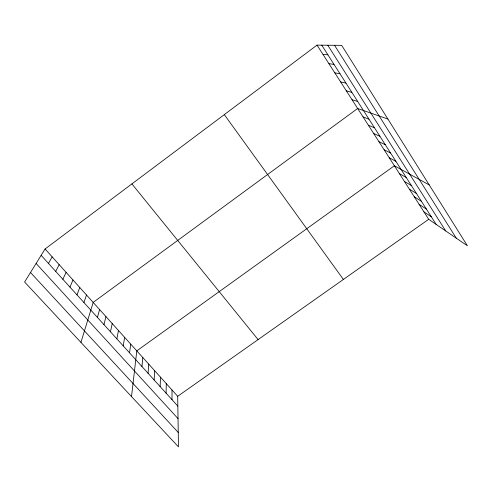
<?xml version="1.0" encoding="UTF-8"?>
<svg xmlns="http://www.w3.org/2000/svg" width="492" height="492" viewBox="0 0 492 492"><rect width="100%" height="100%" fill="white"/><g stroke="black" fill="none" stroke-linecap="round" stroke-linejoin="round"><path stroke-width="0.74" d="M172.003 399.682L172.009 389.978M166.105 393.176L166.271 383.606M160.152 386.614L160.484 377.173M154.144 379.984L154.642 370.685M148.08 373.293L148.75 364.142M141.954 366.54L142.803 357.536M131.518 396.57L136.801 350.864L394.375 165.761L429.208 184.9M129.537 352.838L130.743 344.136M123.24 345.894L124.624 337.346M116.881 338.877L118.455 330.489M110.454 331.793L112.225 323.57M103.972 324.64L105.934 316.584M97.428 317.42L99.587 309.529M80.946 342.383L93.172 302.408L357.653 108.486L387.911 119.052M83.935 302.537L86.506 295.003M76.986 294.868L79.772 287.525M69.962 287.125L72.97 279.973M62.871 279.296L66.1 272.34M55.701 271.393L59.163 264.635M48.462 263.404L52.158 256.849M45.073 248.983L24.6 282.014L178.467 446.877L177.692 396.288L45.073 248.983L317.026 45.123L341.688 45.356L467.4 245.791L428.698 219.291L317.026 45.123M177.692 396.288L428.698 219.291M323.016 54.464L327.893 54.809M328.945 63.708L333.982 64.347M334.806 72.847L340.003 73.782M340.605 81.9L345.962 83.111M346.35 90.854L351.854 92.342M352.032 99.716L357.69 101.475M363.053 116.911L369 119.193M368.403 125.257L374.48 127.779M373.699 133.517L379.91 136.284M378.945 141.696L385.285 144.697M384.141 149.796L390.605 153.03M389.283 157.815L395.869 161.284M399.418 173.627L406.251 177.532M404.418 181.419L411.361 185.539M409.362 189.137L416.423 193.467M414.264 196.782L421.435 201.32M419.123 204.358L426.398 209.094M423.932 211.861L431.318 216.794M30.504 272.494L178.245 432.456M36.107 263.448L178.036 418.631M41.144 255.33L177.846 406.128M131.899 183.897L258.091 339.597M224.315 114.624L343.391 279.444M321.737 45.166L436.183 224.42M327.783 45.227L445.727 230.951M334.542 45.289L456.312 238.202"/></g></svg>
